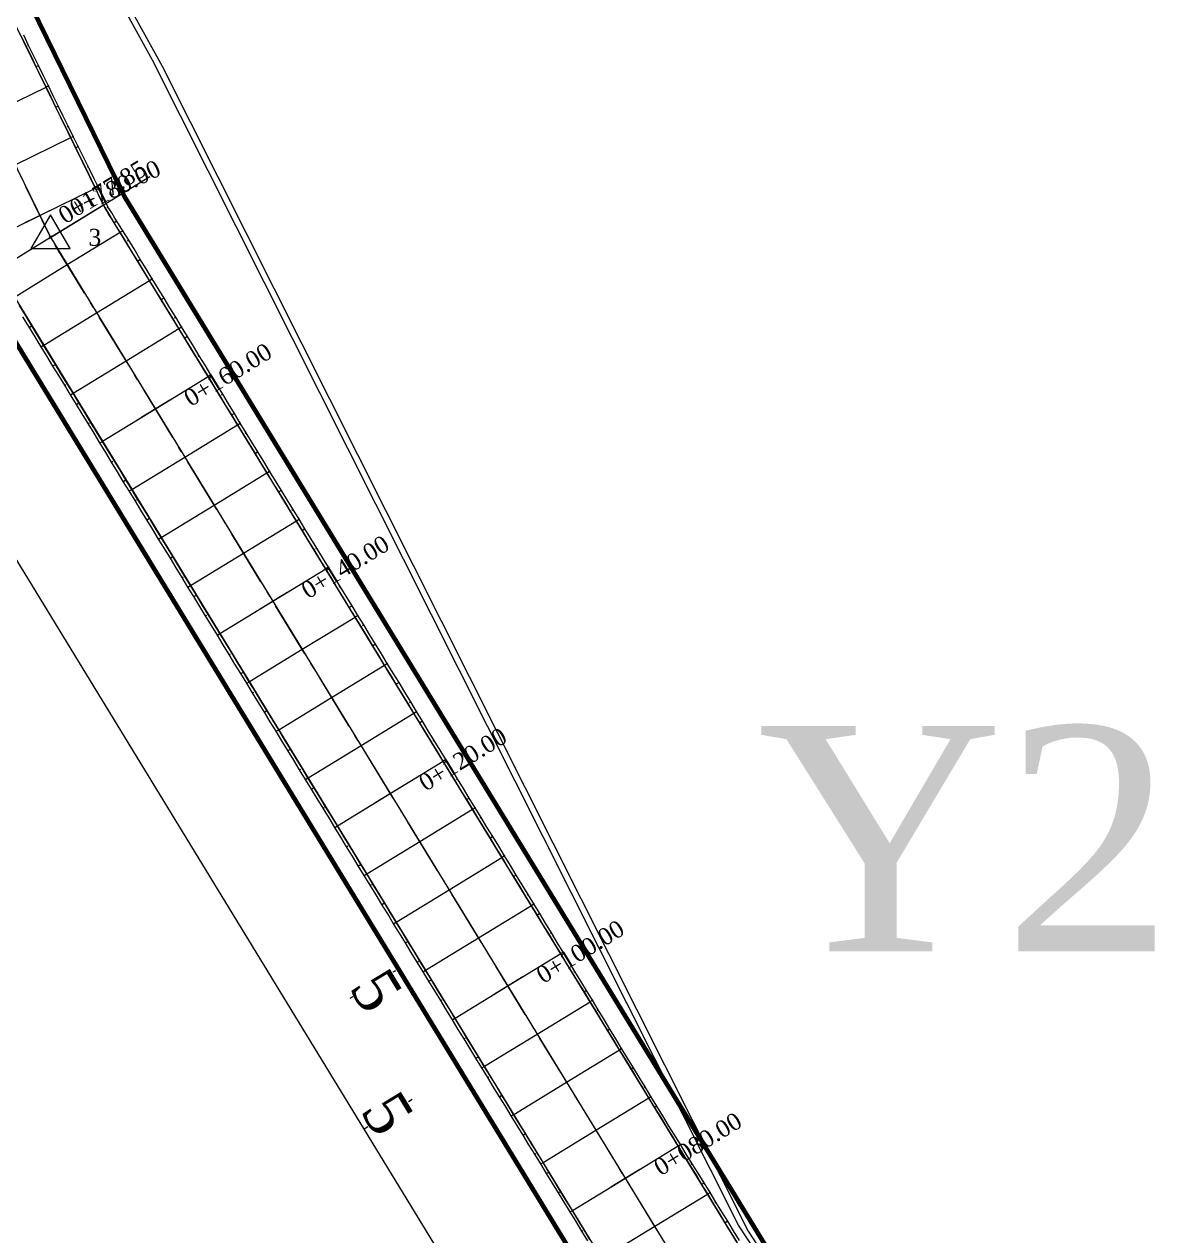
# Model space of a CAD drawing. Header units: metres. Extents: x 478603 to 489313, y 4282657 to 4289463.
# Drawn here: x 480711.8 to 480812.2, y 4286850.8 to 4286958.3 of the extents above; entities that cross this region are included whole.
import ezdxf

# ---------------------------------------------------------------- set-up
doc = ezdxf.new("R2010")
doc.units = ezdxf.units.M
doc.layers.get('0').update_dxf_attribs({"color": 5, "lineweight": 0})
for name, color, linetype, lineweight in [('ADAKENARI', 18, 'Continuous', 0), ('EKSENLER', 3, 'Continuous', 0), ('EYLUL_REV', 8, 'Continuous', 0), ('K_EKS', 5, 'Continuous', 0), ('K_HDA', 30, 'Continuous', 0), ('K_HDO', 30, 'Continuous', 0), ('K_KYA', 1, 'Continuous', 20), ('K_KYO', 1, 'Continuous', 20), ('K_YKA', 33, 'Continuous', 0), ('K_YKO', 33, 'Continuous', 0), ('KALDIRIM', 11, 'Continuous', 0), ('PL_ALİNMAN', 1, 'Continuous', 0), ('PL_ENKESIT', 1, 'Continuous', 0), ('PL_KM', 4, 'Continuous', 0), ('PL_KMYAZI', 30, 'Continuous', 0), ('PL_SEMBOL', 7, 'Continuous', 0), ('PL_SOME', 7, 'Continuous', 0), ('PL_TOTFKM', 7, 'Continuous', 0), ('ROL_CEPHE', 1, 'Continuous', 0), ('SEV_KYA_HDA', 3, 'Continuous', 0), ('SEV_KYO_HDO', 3, 'Continuous', 0), ('SNR_PLANONAMAA', 233, 'Continuous', 0), ('SNR_YAPIYAK', 18, 'Continuous', 0)]:
    doc.layers.add(name, color=color, linetype=linetype, lineweight=lineweight)
doc.styles.get("Standard").update_dxf_attribs({"font": 'times.ttf'})

# ---------------------------------------------------------------- blocks, each defined once
blk = doc.blocks.new('3')
at = {"layer": 'PL_SEMBOL'}
for p, q in [((0, 2), (-1.75, -1)), ((1.75, -1), (0, 2)), ((0.125, 0.125), (-0.125, -0.125)), ((-0.125, 0.125), (0.125, -0.125)), ((-1.75, -1), (1.75, -1))]:
    blk.add_line(p, q, dxfattribs=at)

msp = doc.modelspace()

# ---------------------------------------------------------------- linework, layer by layer
at = {"layer": 'ADAKENARI', "lineweight": 158}
for p, q in [((480720.75, 4286943.01), (480623.55, 4287141.76)), ((480805.61, 4286804.14), (480720.75, 4286943.01)), ((480707.59, 4286935.79), (480782.59, 4286813.04))]:
    msp.add_line(p, q, dxfattribs=at)
at = {"layer": 'EKSENLER'}
for p, q in [((480574.62, 4287224.74), (480714.17, 4286939.4)), ((480714.17, 4286939.4), (480799.32, 4286800.04))]:
    msp.add_line(p, q, dxfattribs=at)
at = {"layer": 'EYLUL_REV'}
msp.add_polyline3d([(480675.68, 4286760.44, 0), (480727.14, 4286775.83, 0), (480790.79, 4286794.61, 0), (480806.67, 4286804.04, 0), (480775.23, 4286851.73, 0), (480723.22, 4286955.11, 0), (480659.55, 4287070.53, 0)], dxfattribs=at)
at = {"layer": 'K_EKS'}
for p in [(480713.22, 4286941.33, 977.34), (480714.17, 4286939.4, 977.44), (480715.66, 4286936.97, 977.57), (480718.26, 4286932.7, 977.81), (480720.87, 4286928.43, 978.04), (480723.48, 4286924.17, 978.27), (480726.08, 4286919.9, 978.51), (480728.69, 4286915.63, 978.74), (480731.3, 4286911.37, 978.97), (480733.9, 4286907.1, 979.2), (480736.51, 4286902.84, 979.44), (480739.12, 4286898.57, 979.67), (480741.73, 4286894.3, 979.9), (480744.33, 4286890.04, 980.14), (480746.94, 4286885.77, 980.37), (480749.55, 4286881.5, 980.6), (480752.15, 4286877.24, 980.84), (480754.76, 4286872.97, 981.07), (480757.37, 4286868.7, 981.3), (480759.98, 4286864.44, 981.53), (480762.58, 4286860.17, 981.77), (480765.19, 4286855.9, 982), (480767.8, 4286851.64, 982.23)]:
    msp.add_point(p, dxfattribs=at)
at = {"layer": 'K_HDA'}
msp.add_polyline3d([(480775.11, 4286850.24, 982.31), (480774.58, 4286851.1, 982.26), (480774.06, 4286851.95, 982.21), (480773.54, 4286852.8, 982.17), (480773.02, 4286853.66, 982.12), (480772.5, 4286854.51, 982.07), (480771.98, 4286855.36, 982.03), (480771.46, 4286856.22, 981.98), (480770.93, 4286857.07, 981.93), (480770.41, 4286857.92, 981.89), (480769.89, 4286858.78, 981.84), (480769.37, 4286859.63, 981.79), (480768.85, 4286860.48, 981.75), (480768.33, 4286861.34, 981.7), (480767.81, 4286862.19, 981.65), (480767.28, 4286863.04, 981.61), (480766.76, 4286863.9, 981.56), (480766.24, 4286864.75, 981.51), (480765.72, 4286865.6, 981.47), (480765.2, 4286866.46, 981.42), (480764.68, 4286867.31, 981.37), (480764.16, 4286868.16, 981.33), (480763.63, 4286869.02, 981.28), (480763.11, 4286869.87, 981.23), (480762.59, 4286870.72, 981.19), (480762.07, 4286871.58, 981.14), (480761.55, 4286872.43, 981.1), (480761.03, 4286873.28, 981.05), (480760.51, 4286874.14, 981), (480759.98, 4286874.99, 980.96), (480759.46, 4286875.84, 980.91), (480758.94, 4286876.7, 980.86), (480758.42, 4286877.55, 980.82), (480757.9, 4286878.4, 980.77), (480757.38, 4286879.26, 980.72), (480756.86, 4286880.11, 980.68), (480756.33, 4286880.96, 980.63), (480755.81, 4286881.82, 980.58), (480755.29, 4286882.67, 980.54), (480754.77, 4286883.52, 980.49), (480754.25, 4286884.38, 980.44), (480753.73, 4286885.23, 980.4), (480753.21, 4286886.08, 980.35), (480752.68, 4286886.94, 980.3), (480752.16, 4286887.79, 980.26), (480751.64, 4286888.64, 980.21), (480751.12, 4286889.5, 980.16), (480750.6, 4286890.35, 980.12), (480750.08, 4286891.2, 980.07), (480749.56, 4286892.06, 980.02), (480749.03, 4286892.91, 979.98), (480748.51, 4286893.76, 979.93), (480747.99, 4286894.62, 979.88), (480747.47, 4286895.47, 979.84), (480746.95, 4286896.32, 979.79), (480746.43, 4286897.18, 979.74), (480745.91, 4286898.03, 979.7), (480745.38, 4286898.88, 979.65), (480744.86, 4286899.74, 979.6), (480744.34, 4286900.59, 979.56), (480743.82, 4286901.44, 979.51), (480743.3, 4286902.29, 979.46), (480742.78, 4286903.15, 979.42), (480742.26, 4286904, 979.37), (480741.73, 4286904.85, 979.32), (480741.21, 4286905.71, 979.28), (480740.69, 4286906.56, 979.23), (480740.17, 4286907.41, 979.18), (480739.65, 4286908.27, 979.14), (480739.13, 4286909.12, 979.09), (480738.61, 4286909.97, 979.04), (480738.08, 4286910.83, 979), (480737.56, 4286911.68, 978.95), (480737.04, 4286912.53, 978.91), (480736.52, 4286913.39, 978.86), (480736, 4286914.24, 978.81), (480735.48, 4286915.09, 978.77), (480734.96, 4286915.95, 978.72), (480734.43, 4286916.8, 978.67), (480733.91, 4286917.65, 978.63), (480733.39, 4286918.51, 978.58), (480732.87, 4286919.36, 978.53), (480732.35, 4286920.21, 978.49), (480731.83, 4286921.07, 978.44), (480731.31, 4286921.92, 978.39), (480730.79, 4286922.77, 978.35), (480730.26, 4286923.63, 978.3), (480729.74, 4286924.48, 978.25), (480729.22, 4286925.33, 978.21), (480728.7, 4286926.19, 978.16), (480728.18, 4286927.04, 978.11), (480727.66, 4286927.89, 978.07), (480727.13, 4286928.75, 978.02), (480726.61, 4286929.6, 977.97), (480726.09, 4286930.46, 977.93), (480725.57, 4286931.31, 977.88), (480725.05, 4286932.16, 977.83), (480724.53, 4286933.01, 977.79), (480724.01, 4286933.86, 977.74), (480723.49, 4286934.71, 977.69), (480722.96, 4286935.57, 977.65), (480722.43, 4286936.46, 977.6), (480721.88, 4286937.34, 977.55), (480721.34, 4286938.23, 977.5), (480720.83, 4286939.08, 977.46), (480720.36, 4286939.84, 977.41), (480719.98, 4286940.45, 977.38), (480719.67, 4286940.96, 977.35), (480719.37, 4286941.44, 977.33), (480719.1, 4286941.88, 977.3), (480718.87, 4286942.27, 977.28), (480718.72, 4286942.55, 977.26), (480718.61, 4286942.79, 977.25), (480718.51, 4286943.02, 977.23), (480718.38, 4286943.31, 977.21), (480718.17, 4286943.75, 977.18), (480717.82, 4286944.49, 977.14), (480717.38, 4286945.38, 977.1), (480716.92, 4286946.33, 977.05), (480716.44, 4286947.29, 977), (480715.98, 4286948.24, 976.95), (480715.53, 4286949.16, 976.9), (480715.09, 4286950.06, 976.85), (480714.65, 4286950.95, 976.81), (480714.22, 4286951.84, 976.76), (480713.78, 4286952.74, 976.71), (480713.34, 4286953.63, 976.67), (480712.9, 4286954.53, 976.62), (480712.47, 4286955.43, 976.58), (480712.03, 4286956.33, 976.53), (480711.59, 4286957.23, 976.48)], dxfattribs=at)
for p in [(480713.78, 4286952.74, 976.71), (480715.98, 4286948.24, 976.95), (480718.17, 4286943.75, 977.18), (480718.87, 4286942.27, 977.28), (480720.36, 4286939.84, 977.41), (480722.96, 4286935.57, 977.65), (480725.57, 4286931.31, 977.88), (480728.18, 4286927.04, 978.11), (480730.79, 4286922.77, 978.35), (480733.39, 4286918.51, 978.58), (480736, 4286914.24, 978.81), (480738.61, 4286909.97, 979.04), (480741.21, 4286905.71, 979.28), (480743.82, 4286901.44, 979.51), (480746.43, 4286897.18, 979.74), (480749.03, 4286892.91, 979.98), (480751.64, 4286888.64, 980.21), (480754.25, 4286884.38, 980.44), (480756.86, 4286880.11, 980.68), (480759.46, 4286875.84, 980.91), (480762.07, 4286871.58, 981.14), (480764.68, 4286867.31, 981.37), (480767.28, 4286863.04, 981.61), (480769.89, 4286858.78, 981.84), (480772.5, 4286854.51, 982.07)]:
    msp.add_point(p, dxfattribs=at)
at = {"layer": 'K_HDO'}
msp.add_polyline3d([(480762.05, 4286850.47, 981.98), (480761.53, 4286851.32, 981.93), (480761.01, 4286852.18, 981.89), (480760.49, 4286853.03, 981.84), (480759.97, 4286853.88, 981.79), (480759.44, 4286854.74, 981.75), (480758.92, 4286855.59, 981.7), (480758.4, 4286856.44, 981.65), (480757.88, 4286857.3, 981.61), (480757.36, 4286858.15, 981.56), (480756.84, 4286859, 981.51), (480756.32, 4286859.86, 981.47), (480755.8, 4286860.71, 981.42), (480755.27, 4286861.56, 981.37), (480754.75, 4286862.42, 981.33), (480754.23, 4286863.27, 981.28), (480753.71, 4286864.12, 981.23), (480753.19, 4286864.98, 981.19), (480752.67, 4286865.83, 981.14), (480752.15, 4286866.68, 981.1), (480751.62, 4286867.54, 981.05), (480751.1, 4286868.39, 981), (480750.58, 4286869.24, 980.96), (480750.06, 4286870.1, 980.91), (480749.54, 4286870.95, 980.86), (480749.02, 4286871.8, 980.82), (480748.5, 4286872.66, 980.77), (480747.97, 4286873.51, 980.72), (480747.45, 4286874.36, 980.68), (480746.93, 4286875.22, 980.63), (480746.41, 4286876.07, 980.58), (480745.89, 4286876.92, 980.54), (480745.37, 4286877.78, 980.49), (480744.85, 4286878.63, 980.44), (480744.32, 4286879.48, 980.4), (480743.8, 4286880.34, 980.35), (480743.28, 4286881.19, 980.3), (480742.76, 4286882.04, 980.26), (480742.24, 4286882.9, 980.21), (480741.72, 4286883.75, 980.16), (480741.2, 4286884.6, 980.12), (480740.67, 4286885.46, 980.07), (480740.15, 4286886.31, 980.02), (480739.63, 4286887.16, 979.98), (480739.11, 4286888.02, 979.93), (480738.59, 4286888.87, 979.88), (480738.07, 4286889.72, 979.84), (480737.55, 4286890.58, 979.79), (480737.02, 4286891.43, 979.74), (480736.5, 4286892.28, 979.7), (480735.98, 4286893.14, 979.65), (480735.46, 4286893.99, 979.6), (480734.94, 4286894.84, 979.56), (480734.42, 4286895.7, 979.51), (480733.9, 4286896.55, 979.46), (480733.37, 4286897.4, 979.42), (480732.85, 4286898.26, 979.37), (480732.33, 4286899.11, 979.32), (480731.81, 4286899.96, 979.28), (480731.29, 4286900.82, 979.23), (480730.77, 4286901.67, 979.18), (480730.25, 4286902.52, 979.14), (480729.72, 4286903.38, 979.09), (480729.2, 4286904.23, 979.04), (480728.68, 4286905.08, 979), (480728.16, 4286905.94, 978.95), (480727.64, 4286906.79, 978.91), (480727.12, 4286907.64, 978.86), (480726.6, 4286908.5, 978.81), (480726.07, 4286909.35, 978.77), (480725.55, 4286910.2, 978.72), (480725.03, 4286911.06, 978.67), (480724.51, 4286911.91, 978.63), (480723.99, 4286912.76, 978.58), (480723.47, 4286913.62, 978.53), (480722.95, 4286914.47, 978.49), (480722.42, 4286915.32, 978.44), (480721.9, 4286916.17, 978.39), (480721.38, 4286917.03, 978.35), (480720.86, 4286917.88, 978.3), (480720.34, 4286918.73, 978.25), (480719.82, 4286919.59, 978.21), (480719.3, 4286920.44, 978.16), (480718.77, 4286921.29, 978.11), (480718.25, 4286922.15, 978.07), (480717.73, 4286923, 978.02), (480717.21, 4286923.86, 977.97), (480716.69, 4286924.71, 977.93), (480716.17, 4286925.56, 977.88), (480715.65, 4286926.41, 977.83), (480715.13, 4286927.26, 977.79), (480714.61, 4286928.11, 977.74), (480714.09, 4286928.96, 977.69), (480713.56, 4286929.83, 977.65), (480713.02, 4286930.71, 977.6), (480712.48, 4286931.6, 977.55), (480711.94, 4286932.49, 977.5), (480711.42, 4286933.34, 977.46)], dxfattribs=at)
for p in [(480713.56, 4286929.83, 977.65), (480716.17, 4286925.56, 977.88), (480718.77, 4286921.29, 978.11), (480721.38, 4286917.03, 978.35), (480723.99, 4286912.76, 978.58), (480726.6, 4286908.5, 978.81), (480729.2, 4286904.23, 979.04), (480731.81, 4286899.96, 979.28), (480734.42, 4286895.7, 979.51), (480737.02, 4286891.43, 979.74), (480739.63, 4286887.16, 979.98), (480742.24, 4286882.9, 980.21), (480744.85, 4286878.63, 980.44), (480747.45, 4286874.36, 980.68), (480750.06, 4286870.1, 980.91), (480752.67, 4286865.83, 981.14), (480755.27, 4286861.56, 981.37), (480757.88, 4286857.3, 981.61), (480760.49, 4286853.03, 981.84)]:
    msp.add_point(p, dxfattribs=at)
at = {"layer": 'K_KYA'}
msp.add_polyline3d([(480775.33, 4286850.38, 984.89), (480774.8, 4286851.23, 984.82), (480774.28, 4286852.08, 984.74), (480773.76, 4286852.93, 984.67), (480773.23, 4286853.79, 984.59), (480772.71, 4286854.64, 984.52), (480772.18, 4286855.49, 984.42), (480771.65, 4286856.34, 984.31), (480771.13, 4286857.19, 984.21), (480770.6, 4286858.04, 984.11), (480770.08, 4286858.89, 984.01), (480769.55, 4286859.74, 983.94), (480769.03, 4286860.59, 983.88), (480768.51, 4286861.45, 983.81), (480767.98, 4286862.3, 983.75), (480767.46, 4286863.15, 983.68), (480766.94, 4286864.01, 983.66), (480766.42, 4286864.86, 983.63), (480765.9, 4286865.71, 983.61), (480765.38, 4286866.57, 983.59), (480764.86, 4286867.42, 983.56), (480764.34, 4286868.28, 983.54), (480763.82, 4286869.13, 983.51), (480763.31, 4286869.99, 983.49), (480762.79, 4286870.84, 983.47), (480762.27, 4286871.7, 983.44), (480761.75, 4286872.55, 983.42), (480761.23, 4286873.4, 983.39), (480760.71, 4286874.26, 983.36), (480760.19, 4286875.11, 983.33), (480759.67, 4286875.97, 983.31), (480759.15, 4286876.82, 983.28), (480758.63, 4286877.68, 983.24), (480758.11, 4286878.53, 983.21), (480757.59, 4286879.38, 983.18), (480757.07, 4286880.24, 983.15), (480756.55, 4286881.09, 983.11), (480756.03, 4286881.95, 983.08), (480755.51, 4286882.8, 983.05), (480754.99, 4286883.65, 983.02), (480754.47, 4286884.51, 982.98), (480753.95, 4286885.36, 982.95), (480753.42, 4286886.22, 982.91), (480752.9, 4286887.07, 982.88), (480752.38, 4286887.92, 982.84), (480751.86, 4286888.78, 982.81), (480751.34, 4286889.63, 982.77), (480750.82, 4286890.49, 982.74), (480750.3, 4286891.34, 982.71), (480749.78, 4286892.19, 982.68), (480749.26, 4286893.05, 982.64), (480748.74, 4286893.9, 982.62), (480748.22, 4286894.76, 982.59), (480747.7, 4286895.61, 982.57), (480747.18, 4286896.47, 982.54), (480746.66, 4286897.32, 982.52), (480746.14, 4286898.17, 982.48), (480745.62, 4286899.03, 982.43), (480745.1, 4286899.88, 982.39), (480744.58, 4286900.73, 982.35), (480744.06, 4286901.59, 982.3), (480743.54, 4286902.44, 982.25), (480743.02, 4286903.29, 982.2), (480742.49, 4286904.15, 982.15), (480741.97, 4286905, 982.1), (480741.45, 4286905.85, 982.05), (480740.93, 4286906.71, 981.99), (480740.41, 4286907.56, 981.94), (480739.88, 4286908.41, 981.89), (480739.36, 4286909.26, 981.83), (480738.84, 4286910.12, 981.78), (480738.32, 4286910.97, 981.73), (480737.8, 4286911.82, 981.67), (480737.27, 4286912.68, 981.61), (480736.75, 4286913.53, 981.56), (480736.23, 4286914.38, 981.5), (480735.71, 4286915.23, 981.44), (480735.18, 4286916.09, 981.39), (480734.66, 4286916.94, 981.33), (480734.14, 4286917.79, 981.27), (480733.62, 4286918.65, 981.22), (480733.1, 4286919.5, 981.17), (480732.57, 4286920.35, 981.13), (480732.05, 4286921.21, 981.08), (480731.53, 4286922.06, 981.04), (480731.01, 4286922.91, 980.99), (480730.49, 4286923.77, 980.96), (480729.97, 4286924.62, 980.92), (480729.45, 4286925.47, 980.89), (480728.93, 4286926.33, 980.85), (480728.41, 4286927.18, 980.81), (480727.89, 4286928.04, 980.77), (480727.37, 4286928.89, 980.73), (480726.85, 4286929.74, 980.7), (480726.32, 4286930.6, 980.66), (480725.8, 4286931.45, 980.62), (480725.29, 4286932.3, 980.57), (480724.77, 4286933.15, 980.52), (480724.25, 4286934, 980.47), (480723.72, 4286934.85, 980.42), (480723.2, 4286935.72, 980.37), (480722.66, 4286936.6, 980.32), (480722.11, 4286937.49, 980.26), (480721.58, 4286938.37, 980.21), (480721.06, 4286939.22, 980.16), (480720.59, 4286939.98, 980.11), (480720.21, 4286940.59, 980.07), (480719.89, 4286941.1, 980.03), (480719.6, 4286941.58, 980), (480719.33, 4286942.02, 979.96), (480719.1, 4286942.41, 979.94), (480718.95, 4286942.69, 979.91), (480718.84, 4286942.92, 979.89), (480718.74, 4286943.15, 979.86), (480718.62, 4286943.43, 979.83), (480718.41, 4286943.87, 979.79), (480718.05, 4286944.6, 979.72), (480717.61, 4286945.49, 979.63), (480717.14, 4286946.44, 979.54), (480716.66, 4286947.4, 979.45), (480716.19, 4286948.35, 979.36), (480715.74, 4286949.27, 979.27), (480715.3, 4286950.16, 979.18), (480714.86, 4286951.05, 979.09), (480714.42, 4286951.94, 979.01), (480713.98, 4286952.83, 978.92), (480713.54, 4286953.73, 978.9), (480713.11, 4286954.63, 978.88), (480712.67, 4286955.53, 978.86), (480712.23, 4286956.43, 978.85), (480711.8, 4286957.33, 978.83)], dxfattribs=at)
for p in [(480713.98, 4286952.83, 978.92), (480716.19, 4286948.35, 979.36), (480718.41, 4286943.87, 979.79), (480719.1, 4286942.41, 979.94), (480720.59, 4286939.98, 980.11), (480723.2, 4286935.72, 980.37), (480725.8, 4286931.45, 980.62), (480728.41, 4286927.18, 980.81), (480731.01, 4286922.91, 980.99), (480733.62, 4286918.65, 981.22), (480736.23, 4286914.38, 981.5), (480738.84, 4286910.12, 981.78), (480741.45, 4286905.85, 982.05), (480744.06, 4286901.59, 982.3), (480746.66, 4286897.32, 982.52), (480749.26, 4286893.05, 982.64), (480751.86, 4286888.78, 982.81), (480754.47, 4286884.51, 982.98), (480757.07, 4286880.24, 983.15), (480759.67, 4286875.97, 983.31), (480762.27, 4286871.7, 983.44), (480764.86, 4286867.42, 983.56), (480767.46, 4286863.15, 983.68), (480770.08, 4286858.89, 984.01), (480772.71, 4286854.64, 984.52)]:
    msp.add_point(p, dxfattribs=at)
at = {"layer": 'K_KYO'}
msp.add_polyline3d([(480761.87, 4286850.36, 984.16), (480761.34, 4286851.21, 984.14), (480760.82, 4286852.06, 984.11), (480760.3, 4286852.91, 984.09), (480759.77, 4286853.77, 984.06), (480759.25, 4286854.62, 984.04), (480758.73, 4286855.47, 984.02), (480758.2, 4286856.32, 983.99), (480757.68, 4286857.17, 983.97), (480757.16, 4286858.03, 983.94), (480756.63, 4286858.88, 983.91), (480756.11, 4286859.73, 983.89), (480755.59, 4286860.58, 983.86), (480755.06, 4286861.44, 983.83), (480754.54, 4286862.29, 983.8), (480754.02, 4286863.14, 983.77), (480753.5, 4286863.99, 983.74), (480752.97, 4286864.85, 983.7), (480752.45, 4286865.7, 983.67), (480751.93, 4286866.55, 983.64), (480751.41, 4286867.4, 983.6), (480750.88, 4286868.26, 983.56), (480750.36, 4286869.11, 983.52), (480749.84, 4286869.96, 983.48), (480749.32, 4286870.82, 983.44), (480748.8, 4286871.67, 983.39), (480748.28, 4286872.52, 983.35), (480747.75, 4286873.38, 983.3), (480747.23, 4286874.23, 983.26), (480746.71, 4286875.08, 983.21), (480746.19, 4286875.94, 983.16), (480745.67, 4286876.79, 983.12), (480745.15, 4286877.64, 983.07), (480744.62, 4286878.49, 983.03), (480744.1, 4286879.35, 982.98), (480743.58, 4286880.2, 982.94), (480743.06, 4286881.05, 982.9), (480742.54, 4286881.91, 982.86), (480742.02, 4286882.76, 982.81), (480741.49, 4286883.61, 982.77), (480740.97, 4286884.47, 982.73), (480740.45, 4286885.32, 982.69), (480739.93, 4286886.17, 982.64), (480739.41, 4286887.03, 982.6), (480738.89, 4286887.88, 982.55), (480738.36, 4286888.73, 982.51), (480737.84, 4286889.59, 982.46), (480737.32, 4286890.44, 982.41), (480736.8, 4286891.29, 982.36), (480736.28, 4286892.15, 982.32), (480735.76, 4286893, 982.27), (480735.24, 4286893.85, 982.23), (480734.71, 4286894.71, 982.18), (480734.19, 4286895.56, 982.13), (480733.67, 4286896.41, 982.09), (480733.15, 4286897.27, 982.04), (480732.63, 4286898.12, 981.99), (480732.11, 4286898.97, 981.95), (480731.59, 4286899.83, 981.9), (480731.06, 4286900.68, 981.85), (480730.54, 4286901.53, 981.81), (480730.02, 4286902.39, 981.76), (480729.5, 4286903.24, 981.72), (480728.98, 4286904.09, 981.67), (480728.46, 4286904.95, 981.62), (480727.94, 4286905.8, 981.57), (480727.42, 4286906.65, 981.53), (480726.89, 4286907.51, 981.48), (480726.37, 4286908.36, 981.43), (480725.85, 4286909.21, 981.39), (480725.33, 4286910.07, 981.34), (480724.81, 4286910.92, 981.3), (480724.29, 4286911.77, 981.26), (480723.76, 4286912.62, 981.21), (480723.24, 4286913.48, 981.17), (480722.72, 4286914.33, 981.12), (480722.2, 4286915.18, 981.08), (480721.68, 4286916.04, 981.04), (480721.16, 4286916.89, 980.99), (480720.63, 4286917.74, 980.94), (480720.11, 4286918.6, 980.88), (480719.59, 4286919.45, 980.83), (480719.07, 4286920.31, 980.77), (480718.55, 4286921.16, 980.72), (480718.03, 4286922.01, 980.67), (480717.51, 4286922.87, 980.62), (480716.99, 4286923.72, 980.58), (480716.47, 4286924.57, 980.53), (480715.95, 4286925.43, 980.48), (480715.43, 4286926.28, 980.44), (480714.91, 4286927.12, 980.4), (480714.39, 4286927.97, 980.35), (480713.87, 4286928.83, 980.31), (480713.34, 4286929.69, 980.26), (480712.8, 4286930.57, 980.23), (480712.25, 4286931.47, 980.19), (480711.71, 4286932.35, 980.15)], dxfattribs=at)
for p in [(480713.34, 4286929.69, 980.26), (480715.95, 4286925.43, 980.48), (480718.55, 4286921.16, 980.72), (480721.16, 4286916.89, 980.99), (480723.76, 4286912.62, 981.21), (480726.37, 4286908.36, 981.43), (480728.98, 4286904.09, 981.67), (480731.59, 4286899.83, 981.9), (480734.19, 4286895.56, 982.13), (480736.8, 4286891.29, 982.36), (480739.41, 4286887.03, 982.6), (480742.02, 4286882.76, 982.81), (480744.62, 4286878.49, 983.03), (480747.23, 4286874.23, 983.26), (480749.84, 4286869.96, 983.48), (480752.45, 4286865.7, 983.67), (480755.06, 4286861.44, 983.83), (480757.68, 4286857.17, 983.97), (480760.3, 4286852.91, 984.09)]:
    msp.add_point(p, dxfattribs=at)
at = {"layer": 'K_YKA'}
msp.add_polyline3d([(480775.1, 4286850.24, 982.36), (480774.58, 4286851.09, 982.31), (480774.05, 4286851.94, 982.26), (480773.53, 4286852.8, 982.22), (480773.01, 4286853.65, 982.17), (480772.49, 4286854.5, 982.12), (480771.97, 4286855.36, 982.08), (480771.45, 4286856.21, 982.03), (480770.93, 4286857.06, 981.98), (480770.4, 4286857.92, 981.94), (480769.88, 4286858.77, 981.89), (480769.36, 4286859.62, 981.84), (480768.84, 4286860.48, 981.8), (480768.32, 4286861.33, 981.75), (480767.8, 4286862.18, 981.7), (480767.28, 4286863.04, 981.66), (480766.75, 4286863.89, 981.61), (480766.23, 4286864.74, 981.56), (480765.71, 4286865.6, 981.52), (480765.19, 4286866.45, 981.47), (480764.67, 4286867.3, 981.42), (480764.15, 4286868.16, 981.38), (480763.63, 4286869.01, 981.33), (480763.1, 4286869.86, 981.28), (480762.58, 4286870.72, 981.24), (480762.06, 4286871.57, 981.19), (480761.54, 4286872.42, 981.15), (480761.02, 4286873.28, 981.1), (480760.5, 4286874.13, 981.05), (480759.98, 4286874.98, 981.01), (480759.45, 4286875.84, 980.96), (480758.93, 4286876.69, 980.91), (480758.41, 4286877.54, 980.87), (480757.89, 4286878.4, 980.82), (480757.37, 4286879.25, 980.77), (480756.85, 4286880.1, 980.73), (480756.33, 4286880.96, 980.68), (480755.8, 4286881.81, 980.63), (480755.28, 4286882.66, 980.59), (480754.76, 4286883.52, 980.54), (480754.24, 4286884.37, 980.49), (480753.72, 4286885.22, 980.45), (480753.2, 4286886.08, 980.4), (480752.68, 4286886.93, 980.35), (480752.15, 4286887.78, 980.31), (480751.63, 4286888.64, 980.26), (480751.11, 4286889.49, 980.21), (480750.59, 4286890.34, 980.17), (480750.07, 4286891.2, 980.12), (480749.55, 4286892.05, 980.07), (480749.03, 4286892.9, 980.03), (480748.5, 4286893.76, 979.98), (480747.98, 4286894.61, 979.93), (480747.46, 4286895.46, 979.89), (480746.94, 4286896.32, 979.84), (480746.42, 4286897.17, 979.79), (480745.9, 4286898.02, 979.75), (480745.38, 4286898.88, 979.7), (480744.85, 4286899.73, 979.65), (480744.33, 4286900.58, 979.61), (480743.81, 4286901.44, 979.56), (480743.29, 4286902.29, 979.51), (480742.77, 4286903.14, 979.47), (480742.25, 4286904, 979.42), (480741.73, 4286904.85, 979.37), (480741.2, 4286905.7, 979.33), (480740.68, 4286906.56, 979.28), (480740.16, 4286907.41, 979.23), (480739.64, 4286908.26, 979.19), (480739.12, 4286909.12, 979.14), (480738.6, 4286909.97, 979.09), (480738.08, 4286910.82, 979.05), (480737.55, 4286911.68, 979), (480737.03, 4286912.53, 978.96), (480736.51, 4286913.38, 978.91), (480735.99, 4286914.24, 978.86), (480735.47, 4286915.09, 978.82), (480734.95, 4286915.94, 978.77), (480734.43, 4286916.8, 978.72), (480733.91, 4286917.65, 978.68), (480733.38, 4286918.5, 978.63), (480732.86, 4286919.36, 978.58), (480732.34, 4286920.21, 978.54), (480731.82, 4286921.06, 978.49), (480731.3, 4286921.92, 978.44), (480730.78, 4286922.77, 978.4), (480730.26, 4286923.62, 978.35), (480729.73, 4286924.48, 978.3), (480729.21, 4286925.33, 978.26), (480728.69, 4286926.18, 978.21), (480728.17, 4286927.04, 978.16), (480727.65, 4286927.89, 978.12), (480727.13, 4286928.74, 978.07), (480726.6, 4286929.6, 978.02), (480726.08, 4286930.45, 977.98), (480725.56, 4286931.3, 977.93), (480725.04, 4286932.15, 977.88), (480724.52, 4286933, 977.84), (480724, 4286933.85, 977.79), (480723.48, 4286934.7, 977.74), (480722.96, 4286935.57, 977.7), (480722.42, 4286936.45, 977.65), (480721.87, 4286937.34, 977.6), (480721.34, 4286938.22, 977.55), (480720.82, 4286939.07, 977.51), (480720.35, 4286939.84, 977.46), (480719.98, 4286940.44, 977.43), (480719.66, 4286940.96, 977.4), (480719.36, 4286941.43, 977.38), (480719.09, 4286941.88, 977.35), (480718.86, 4286942.27, 977.33), (480718.71, 4286942.55, 977.31), (480718.61, 4286942.78, 977.3), (480718.5, 4286943.02, 977.28), (480718.37, 4286943.3, 977.26), (480718.17, 4286943.75, 977.23), (480717.81, 4286944.48, 977.19), (480717.37, 4286945.38, 977.15), (480716.91, 4286946.33, 977.1), (480716.43, 4286947.29, 977.05), (480715.97, 4286948.24, 977), (480715.52, 4286949.16, 976.95), (480715.08, 4286950.06, 976.9), (480714.64, 4286950.95, 976.86), (480714.21, 4286951.84, 976.81), (480713.77, 4286952.73, 976.76), (480713.34, 4286953.63, 976.72), (480712.9, 4286954.52, 976.67), (480712.46, 4286955.42, 976.63), (480712.02, 4286956.32, 976.58), (480711.58, 4286957.22, 976.53)], dxfattribs=at)
for p in [(480713.77, 4286952.73, 976.76), (480715.97, 4286948.24, 977), (480718.17, 4286943.75, 977.23), (480718.86, 4286942.27, 977.33), (480720.35, 4286939.84, 977.46), (480722.96, 4286935.57, 977.7), (480725.56, 4286931.3, 977.93), (480728.17, 4286927.04, 978.16), (480730.78, 4286922.77, 978.4), (480733.38, 4286918.5, 978.63), (480735.99, 4286914.24, 978.86), (480738.6, 4286909.97, 979.09), (480741.2, 4286905.7, 979.33), (480743.81, 4286901.44, 979.56), (480746.42, 4286897.17, 979.79), (480749.03, 4286892.9, 980.03), (480751.63, 4286888.64, 980.26), (480754.24, 4286884.37, 980.49), (480756.85, 4286880.1, 980.73), (480759.45, 4286875.84, 980.96), (480762.06, 4286871.57, 981.19), (480764.67, 4286867.3, 981.42), (480767.28, 4286863.04, 981.66), (480769.88, 4286858.77, 981.89), (480772.49, 4286854.5, 982.12)]:
    msp.add_point(p, dxfattribs=at)
at = {"layer": 'K_YKO'}
msp.add_polyline3d([(480762.06, 4286850.48, 982.03), (480761.54, 4286851.33, 981.98), (480761.02, 4286852.18, 981.94), (480760.5, 4286853.04, 981.89), (480759.97, 4286853.89, 981.84), (480759.45, 4286854.74, 981.8), (480758.93, 4286855.6, 981.75), (480758.41, 4286856.45, 981.7), (480757.89, 4286857.3, 981.66), (480757.37, 4286858.16, 981.61), (480756.85, 4286859.01, 981.56), (480756.32, 4286859.86, 981.52), (480755.8, 4286860.72, 981.47), (480755.28, 4286861.57, 981.42), (480754.76, 4286862.42, 981.38), (480754.24, 4286863.28, 981.33), (480753.72, 4286864.13, 981.28), (480753.2, 4286864.98, 981.24), (480752.68, 4286865.84, 981.19), (480752.15, 4286866.69, 981.15), (480751.63, 4286867.54, 981.1), (480751.11, 4286868.4, 981.05), (480750.59, 4286869.25, 981.01), (480750.07, 4286870.1, 980.96), (480749.55, 4286870.96, 980.91), (480749.03, 4286871.81, 980.87), (480748.5, 4286872.66, 980.82), (480747.98, 4286873.51, 980.77), (480747.46, 4286874.37, 980.73), (480746.94, 4286875.22, 980.68), (480746.42, 4286876.07, 980.63), (480745.9, 4286876.93, 980.59), (480745.38, 4286877.78, 980.54), (480744.85, 4286878.63, 980.49), (480744.33, 4286879.49, 980.45), (480743.81, 4286880.34, 980.4), (480743.29, 4286881.19, 980.35), (480742.77, 4286882.05, 980.31), (480742.25, 4286882.9, 980.26), (480741.73, 4286883.75, 980.21), (480741.2, 4286884.61, 980.17), (480740.68, 4286885.46, 980.12), (480740.16, 4286886.31, 980.07), (480739.64, 4286887.17, 980.03), (480739.12, 4286888.02, 979.98), (480738.6, 4286888.87, 979.93), (480738.08, 4286889.73, 979.89), (480737.55, 4286890.58, 979.84), (480737.03, 4286891.43, 979.79), (480736.51, 4286892.29, 979.75), (480735.99, 4286893.14, 979.7), (480735.47, 4286893.99, 979.65), (480734.95, 4286894.85, 979.61), (480734.43, 4286895.7, 979.56), (480733.9, 4286896.55, 979.51), (480733.38, 4286897.41, 979.47), (480732.86, 4286898.26, 979.42), (480732.34, 4286899.11, 979.37), (480731.82, 4286899.97, 979.33), (480731.3, 4286900.82, 979.28), (480730.78, 4286901.67, 979.23), (480730.25, 4286902.53, 979.19), (480729.73, 4286903.38, 979.14), (480729.21, 4286904.23, 979.09), (480728.69, 4286905.09, 979.05), (480728.17, 4286905.94, 979), (480727.65, 4286906.79, 978.96), (480727.13, 4286907.65, 978.91), (480726.6, 4286908.5, 978.86), (480726.08, 4286909.35, 978.82), (480725.56, 4286910.21, 978.77), (480725.04, 4286911.06, 978.72), (480724.52, 4286911.91, 978.68), (480724, 4286912.77, 978.63), (480723.48, 4286913.62, 978.58), (480722.95, 4286914.47, 978.54), (480722.43, 4286915.33, 978.49), (480721.91, 4286916.18, 978.44), (480721.39, 4286917.03, 978.4), (480720.87, 4286917.89, 978.35), (480720.35, 4286918.74, 978.3), (480719.83, 4286919.59, 978.26), (480719.3, 4286920.45, 978.21), (480718.78, 4286921.3, 978.16), (480718.26, 4286922.15, 978.12), (480717.74, 4286923.01, 978.07), (480717.22, 4286923.86, 978.02), (480716.7, 4286924.71, 977.98), (480716.18, 4286925.57, 977.93), (480715.66, 4286926.42, 977.88), (480715.14, 4286927.26, 977.84), (480714.62, 4286928.11, 977.79), (480714.1, 4286928.97, 977.74), (480713.57, 4286929.83, 977.7), (480713.03, 4286930.72, 977.65), (480712.49, 4286931.61, 977.6), (480711.95, 4286932.49, 977.55), (480711.43, 4286933.34, 977.51)], dxfattribs=at)
for p in [(480713.57, 4286929.83, 977.7), (480716.18, 4286925.57, 977.93), (480718.78, 4286921.3, 978.16), (480721.39, 4286917.03, 978.4), (480724, 4286912.77, 978.63), (480726.6, 4286908.5, 978.86), (480729.21, 4286904.23, 979.09), (480731.82, 4286899.97, 979.33), (480734.43, 4286895.7, 979.56), (480737.03, 4286891.43, 979.79), (480739.64, 4286887.17, 980.03), (480742.25, 4286882.9, 980.26), (480744.85, 4286878.63, 980.49), (480747.46, 4286874.37, 980.73), (480750.07, 4286870.1, 980.96), (480752.68, 4286865.84, 981.19), (480755.28, 4286861.57, 981.42), (480757.89, 4286857.3, 981.66), (480760.5, 4286853.04, 981.89)]:
    msp.add_point(p, dxfattribs=at)
at = {"layer": 'KALDIRIM'}
for p, q in [((480719, 4286942.05), (480601.19, 4287182.99)), ((480803.93, 4286803.05), (480719, 4286942.05)), ((480709.34, 4286936.75), (480794.71, 4286797.04))]:
    msp.add_line(p, q, dxfattribs=at)
at = {"layer": 'PL_ALİNMAN'}
for p, q in [((480714.17, 4286939.4), (480711.97, 4286943.89)), ((480717.2, 4286934.44), (480714.59, 4286938.7)), ((480717.98, 4286933.16), (480717.72, 4286933.58)), ((480721.11, 4286928.04), (480718.5, 4286932.3)), ((480721.89, 4286926.76), (480721.63, 4286927.19)), ((480725.02, 4286921.64), (480722.41, 4286925.91)), ((480725.8, 4286920.36), (480725.54, 4286920.79)), ((480728.93, 4286915.24), (480726.33, 4286919.51)), ((480729.71, 4286913.96), (480729.45, 4286914.39)), ((480732.84, 4286908.84), (480730.24, 4286913.11)), ((480733.63, 4286907.56), (480733.36, 4286907.99)), ((480736.75, 4286902.44), (480734.15, 4286906.71)), ((480737.54, 4286901.16), (480737.27, 4286901.59)), ((480740.66, 4286896.04), (480738.06, 4286900.31)), ((480741.45, 4286894.76), (480741.19, 4286895.19)), ((480744.57, 4286889.64), (480741.97, 4286893.91)), ((480745.36, 4286888.36), (480745.1, 4286888.79)), ((480748.49, 4286883.24), (480745.88, 4286887.51)), ((480749.27, 4286881.96), (480749.01, 4286882.39)), ((480752.4, 4286876.84), (480749.79, 4286881.11)), ((480753.18, 4286875.56), (480752.92, 4286875.99)), ((480756.31, 4286870.44), (480753.7, 4286874.71)), ((480757.09, 4286869.16), (480756.83, 4286869.59)), ((480760.22, 4286864.04), (480757.61, 4286868.31)), ((480761, 4286862.76), (480760.74, 4286863.19)), ((480764.13, 4286857.64), (480761.52, 4286861.91)), ((480764.91, 4286856.36), (480764.65, 4286856.79)), ((480768.04, 4286851.24), (480765.43, 4286855.51))]:
    msp.add_line(p, q, dxfattribs=at)
at = {"layer": 'PL_ENKESIT'}
for points in [[(480703.66, 4286947.78, 979.18), (480703.88, 4286947.89, 976.71), (480703.89, 4286947.9, 976.76), (480708.83, 4286950.31, 976.88), (480713.77, 4286952.73, 976.76), (480713.78, 4286952.74, 976.71), (480713.98, 4286952.83, 978.92)], [(480705.85, 4286943.29, 979.51), (480706.08, 4286943.4, 976.95), (480706.09, 4286943.41, 977), (480711.03, 4286945.82, 977.11), (480715.97, 4286948.24, 977), (480715.98, 4286948.24, 976.95), (480716.19, 4286948.35, 979.36)], [(480708.04, 4286938.8, 979.77), (480708.27, 4286938.91, 977.18), (480708.28, 4286938.91, 977.23), (480713.22, 4286941.33, 977.34), (480718.17, 4286943.75, 977.23), (480718.17, 4286943.75, 977.18), (480718.41, 4286943.87, 979.79)], [(480709.24, 4286936.39, 979.91), (480709.47, 4286936.53, 977.28), (480709.48, 4286936.53, 977.33), (480714.17, 4286939.4, 977.44), (480718.86, 4286942.27, 977.33), (480718.87, 4286942.27, 977.28), (480719.1, 4286942.41, 979.94)], [(480710.73, 4286933.95, 980.09), (480710.95, 4286934.09, 977.41), (480710.96, 4286934.1, 977.46), (480715.66, 4286936.97, 977.57), (480720.35, 4286939.84, 977.46), (480720.36, 4286939.84, 977.41), (480720.59, 4286939.98, 980.11)], [(480713.34, 4286929.69, 980.26), (480713.56, 4286929.83, 977.65), (480713.57, 4286929.83, 977.7), (480718.26, 4286932.7, 977.81), (480722.96, 4286935.57, 977.7), (480722.96, 4286935.57, 977.65), (480723.2, 4286935.72, 980.37)], [(480715.95, 4286925.43, 980.48), (480716.17, 4286925.56, 977.88), (480716.18, 4286925.57, 977.93), (480720.87, 4286928.43, 978.04), (480725.56, 4286931.3, 977.93), (480725.57, 4286931.31, 977.88), (480725.8, 4286931.45, 980.62)], [(480718.55, 4286921.16, 980.72), (480718.77, 4286921.29, 978.11), (480718.78, 4286921.3, 978.16), (480723.48, 4286924.17, 978.27), (480728.17, 4286927.04, 978.16), (480728.18, 4286927.04, 978.11), (480728.41, 4286927.18, 980.81)], [(480721.16, 4286916.89, 980.99), (480721.38, 4286917.03, 978.35), (480721.39, 4286917.03, 978.4), (480726.08, 4286919.9, 978.51), (480730.78, 4286922.77, 978.4), (480730.79, 4286922.77, 978.35), (480731.01, 4286922.91, 980.99)], [(480723.76, 4286912.62, 981.21), (480723.99, 4286912.76, 978.58), (480724, 4286912.77, 978.63), (480728.69, 4286915.63, 978.74), (480733.38, 4286918.5, 978.63), (480733.39, 4286918.51, 978.58), (480733.62, 4286918.65, 981.22)], [(480726.37, 4286908.36, 981.43), (480726.6, 4286908.5, 978.81), (480726.6, 4286908.5, 978.86), (480731.3, 4286911.37, 978.97), (480735.99, 4286914.24, 978.86), (480736, 4286914.24, 978.81), (480736.23, 4286914.38, 981.5)], [(480728.98, 4286904.09, 981.67), (480729.2, 4286904.23, 979.04), (480729.21, 4286904.23, 979.09), (480733.9, 4286907.1, 979.2), (480738.6, 4286909.97, 979.09), (480738.61, 4286909.97, 979.04), (480738.84, 4286910.12, 981.78)], [(480731.59, 4286899.83, 981.9), (480731.81, 4286899.96, 979.28), (480731.82, 4286899.97, 979.33), (480736.51, 4286902.84, 979.44), (480741.2, 4286905.7, 979.33), (480741.21, 4286905.71, 979.28), (480741.45, 4286905.85, 982.05)], [(480734.19, 4286895.56, 982.13), (480734.42, 4286895.7, 979.51), (480734.43, 4286895.7, 979.56), (480739.12, 4286898.57, 979.67), (480743.81, 4286901.44, 979.56), (480743.82, 4286901.44, 979.51), (480744.06, 4286901.59, 982.3)], [(480736.8, 4286891.29, 982.36), (480737.02, 4286891.43, 979.74), (480737.03, 4286891.43, 979.79), (480741.73, 4286894.3, 979.9), (480746.42, 4286897.17, 979.79), (480746.43, 4286897.18, 979.74), (480746.66, 4286897.32, 982.52)], [(480739.41, 4286887.03, 982.6), (480739.63, 4286887.16, 979.98), (480739.64, 4286887.17, 980.03), (480744.33, 4286890.04, 980.14), (480749.03, 4286892.9, 980.03), (480749.03, 4286892.91, 979.98), (480749.26, 4286893.05, 982.64)], [(480742.02, 4286882.76, 982.81), (480742.24, 4286882.9, 980.21), (480742.25, 4286882.9, 980.26), (480746.94, 4286885.77, 980.37), (480751.63, 4286888.64, 980.26), (480751.64, 4286888.64, 980.21), (480751.86, 4286888.78, 982.81)], [(480744.62, 4286878.49, 983.03), (480744.85, 4286878.63, 980.44), (480744.85, 4286878.63, 980.49), (480749.55, 4286881.5, 980.6), (480754.24, 4286884.37, 980.49), (480754.25, 4286884.38, 980.44), (480754.47, 4286884.51, 982.98)], [(480747.23, 4286874.23, 983.26), (480747.45, 4286874.36, 980.68), (480747.46, 4286874.37, 980.73), (480752.15, 4286877.24, 980.84), (480756.85, 4286880.1, 980.73), (480756.86, 4286880.11, 980.68), (480757.07, 4286880.24, 983.15)], [(480749.84, 4286869.96, 983.48), (480750.06, 4286870.1, 980.91), (480750.07, 4286870.1, 980.96), (480754.76, 4286872.97, 981.07), (480759.45, 4286875.84, 980.96), (480759.46, 4286875.84, 980.91), (480759.67, 4286875.97, 983.31)], [(480752.45, 4286865.7, 983.67), (480752.67, 4286865.83, 981.14), (480752.68, 4286865.84, 981.19), (480757.37, 4286868.7, 981.3), (480762.06, 4286871.57, 981.19), (480762.07, 4286871.58, 981.14), (480762.27, 4286871.7, 983.44)], [(480755.06, 4286861.44, 983.83), (480755.27, 4286861.56, 981.37), (480755.28, 4286861.57, 981.42), (480759.98, 4286864.44, 981.53), (480764.67, 4286867.3, 981.42), (480764.68, 4286867.31, 981.37), (480764.86, 4286867.42, 983.56)], [(480757.68, 4286857.17, 983.97), (480757.88, 4286857.3, 981.61), (480757.89, 4286857.3, 981.66), (480762.58, 4286860.17, 981.77), (480767.28, 4286863.04, 981.66), (480767.28, 4286863.04, 981.61), (480767.46, 4286863.15, 983.68)], [(480760.3, 4286852.91, 984.09), (480760.49, 4286853.03, 981.84), (480760.5, 4286853.04, 981.89), (480765.19, 4286855.9, 982), (480769.88, 4286858.77, 981.89), (480769.89, 4286858.78, 981.84), (480770.08, 4286858.89, 984.01)], [(480762.91, 4286848.65, 984.21), (480763.09, 4286848.76, 982.07), (480763.1, 4286848.77, 982.12), (480767.8, 4286851.64, 982.23), (480772.49, 4286854.5, 982.12), (480772.5, 4286854.51, 982.07), (480772.71, 4286854.64, 984.52)]]:
    msp.add_polyline3d(points, dxfattribs=at)
at = {"layer": 'PL_KM'}
for p, q in [((480714.57, 4286941.99), (480711.88, 4286940.67)), ((480724.76, 4286924.95), (480722.2, 4286923.39)), ((480735.18, 4286907.88), (480732.62, 4286906.32)), ((480745.61, 4286890.82), (480743.05, 4286889.25)), ((480756.04, 4286873.75), (480753.48, 4286872.19)), ((480766.47, 4286856.69), (480763.91, 4286855.12))]:
    msp.add_line(p, q, dxfattribs=at)
at = {"layer": 'PL_SOME'}
msp.add_point((480714.17, 4286939.4), dxfattribs=at)
at = {"layer": 'ROL_CEPHE'}
for p, q in [((480744.79, 4286874.32), (480744.55, 4286874.18)), ((480740.78, 4286871.87), (480741.02, 4286872.02)), ((480746.27, 4286862.89), (480745.93, 4286862.69)), ((480742, 4286860.29), (480742.34, 4286860.5))]:
    msp.add_line(p, q, dxfattribs=at)
at = {"layer": 'SEV_KYA_HDA'}
for p, q in [((480712.23, 4286956.43, 978.85), (480712.13, 4286956.38, 977.69)), ((480713.1, 4286954.63, 978.88), (480712.9, 4286954.53, 976.62)), ((480713.98, 4286952.83, 978.92), (480713.88, 4286952.78, 977.82)), ((480714.86, 4286951.04, 979.1), (480714.66, 4286950.94, 976.81)), ((480715.75, 4286949.25, 979.27), (480715.64, 4286949.19, 978.09)), ((480716.64, 4286947.45, 979.44), (480716.42, 4286947.35, 976.99)), ((480717.53, 4286945.66, 979.62), (480717.41, 4286945.61, 978.35)), ((480718.41, 4286943.87, 979.79), (480718.17, 4286943.75, 977.18)), ((480719.3, 4286942.07, 979.96), (480719.18, 4286942.02, 978.63)), ((480720.06, 4286940.83, 980.05), (480719.83, 4286940.69, 977.37)), ((480721.11, 4286939.13, 980.16), (480720.99, 4286939.06, 978.81)), ((480722.15, 4286937.42, 980.27), (480721.92, 4286937.28, 977.55)), ((480723.2, 4286935.72, 980.37), (480723.08, 4286935.64, 979.01)), ((480724.24, 4286934.01, 980.47), (480724.01, 4286933.87, 977.74)), ((480725.28, 4286932.3, 980.57), (480725.17, 4286932.23, 979.2)), ((480726.33, 4286930.6, 980.66), (480726.09, 4286930.45, 977.93)), ((480727.37, 4286928.89, 980.73), (480727.25, 4286928.82, 979.38)), ((480728.41, 4286927.18, 980.81), (480728.18, 4286927.04, 978.11)), ((480729.45, 4286925.47, 980.89), (480729.34, 4286925.4, 979.55)), ((480730.49, 4286923.77, 980.96), (480730.26, 4286923.63, 978.3)), ((480731.53, 4286922.06, 981.04), (480731.42, 4286921.99, 979.72)), ((480732.57, 4286920.35, 981.13), (480732.35, 4286920.21, 978.49)), ((480733.62, 4286918.65, 981.22), (480733.5, 4286918.58, 979.9)), ((480734.66, 4286916.94, 981.33), (480734.43, 4286916.8, 978.67)), ((480735.71, 4286915.23, 981.44), (480735.59, 4286915.16, 980.1)), ((480736.75, 4286913.53, 981.56), (480736.52, 4286913.39, 978.86)), ((480737.8, 4286911.82, 981.67), (480737.68, 4286911.75, 980.31)), ((480738.84, 4286910.12, 981.78), (480738.61, 4286909.97, 979.04)), ((480739.88, 4286908.41, 981.89), (480739.77, 4286908.34, 980.51)), ((480740.93, 4286906.71, 981.99), (480740.69, 4286906.56, 979.23)), ((480741.97, 4286905, 982.1), (480741.85, 4286904.93, 980.71)), ((480743.02, 4286903.29, 982.2), (480742.78, 4286903.15, 979.42)), ((480744.06, 4286901.59, 982.3), (480743.94, 4286901.51, 980.91)), ((480745.1, 4286899.88, 982.39), (480744.86, 4286899.74, 979.6)), ((480746.14, 4286898.17, 982.48), (480746.02, 4286898.1, 981.09)), ((480747.18, 4286896.47, 982.54), (480746.95, 4286896.32, 979.79)), ((480748.22, 4286894.76, 982.59), (480748.11, 4286894.69, 981.24)), ((480749.26, 4286893.05, 982.64), (480749.03, 4286892.91, 979.98)), ((480750.3, 4286891.34, 982.71), (480750.19, 4286891.27, 981.39)), ((480751.34, 4286889.63, 982.77), (480751.12, 4286889.5, 980.16)), ((480752.38, 4286887.92, 982.84), (480752.27, 4286887.86, 981.55)), ((480753.42, 4286886.22, 982.91), (480753.21, 4286886.08, 980.35)), ((480754.47, 4286884.51, 982.98), (480754.36, 4286884.44, 981.71)), ((480755.51, 4286882.8, 983.05), (480755.29, 4286882.67, 980.54)), ((480756.55, 4286881.09, 983.11), (480756.44, 4286881.03, 981.87)), ((480757.59, 4286879.38, 983.18), (480757.38, 4286879.26, 980.72)), ((480758.63, 4286877.68, 983.24), (480758.52, 4286877.61, 982.03)), ((480759.67, 4286875.97, 983.31), (480759.46, 4286875.84, 980.91)), ((480760.71, 4286874.26, 983.36), (480760.61, 4286874.2, 982.18)), ((480761.75, 4286872.55, 983.42), (480761.55, 4286872.43, 981.1)), ((480762.79, 4286870.84, 983.47), (480762.69, 4286870.78, 982.33)), ((480763.82, 4286869.13, 983.51), (480763.63, 4286869.02, 981.28)), ((480764.86, 4286867.42, 983.56), (480764.77, 4286867.37, 982.47)), ((480765.9, 4286865.71, 983.61), (480765.72, 4286865.6, 981.47)), ((480766.94, 4286864.01, 983.66), (480766.85, 4286863.95, 982.61)), ((480767.98, 4286862.3, 983.75), (480767.81, 4286862.19, 981.65)), ((480769.03, 4286860.59, 983.88), (480768.94, 4286860.54, 982.81)), ((480770.08, 4286858.89, 984.01), (480769.89, 4286858.78, 981.84)), ((480771.13, 4286857.19, 984.21), (480771.03, 4286857.13, 983.07)), ((480772.18, 4286855.49, 984.42), (480771.98, 4286855.36, 982.03)), ((480773.23, 4286853.79, 984.59), (480773.13, 4286853.72, 983.36)), ((480774.28, 4286852.08, 984.74), (480774.06, 4286851.95, 982.21))]:
    msp.add_line(p, q, dxfattribs=at)
at = {"layer": 'SEV_KYO_HDO'}
for p, q in [((480712.29, 4286931.4, 980.19), (480712.52, 4286931.53, 977.55)), ((480713.34, 4286929.69, 980.26), (480713.45, 4286929.76, 978.96)), ((480714.38, 4286927.99, 980.35), (480714.6, 4286928.12, 977.74)), ((480715.42, 4286926.28, 980.44), (480715.54, 4286926.35, 979.14)), ((480716.47, 4286924.57, 980.53), (480716.69, 4286924.71, 977.93)), ((480717.51, 4286922.87, 980.62), (480717.62, 4286922.93, 979.32)), ((480718.55, 4286921.16, 980.72), (480718.77, 4286921.29, 978.11)), ((480719.59, 4286919.45, 980.83), (480719.71, 4286919.52, 979.52)), ((480720.63, 4286917.74, 980.94), (480720.86, 4286917.88, 978.3)), ((480721.68, 4286916.04, 981.04), (480721.79, 4286916.11, 979.72)), ((480722.72, 4286914.33, 981.12), (480722.95, 4286914.47, 978.49)), ((480723.76, 4286912.62, 981.21), (480723.88, 4286912.69, 979.9)), ((480724.81, 4286910.92, 981.3), (480725.03, 4286911.06, 978.67)), ((480725.85, 4286909.21, 981.39), (480725.96, 4286909.28, 980.08)), ((480726.89, 4286907.51, 981.48), (480727.12, 4286907.64, 978.86)), ((480727.94, 4286905.8, 981.57), (480728.05, 4286905.87, 980.26)), ((480728.98, 4286904.09, 981.67), (480729.2, 4286904.23, 979.04)), ((480730.02, 4286902.39, 981.76), (480730.13, 4286902.45, 980.45)), ((480731.06, 4286900.68, 981.85), (480731.29, 4286900.82, 979.23)), ((480732.11, 4286898.97, 981.95), (480732.22, 4286899.04, 980.64)), ((480733.15, 4286897.27, 982.04), (480733.37, 4286897.4, 979.42)), ((480734.19, 4286895.56, 982.13), (480734.31, 4286895.63, 980.82)), ((480735.24, 4286893.85, 982.23), (480735.46, 4286893.99, 979.6)), ((480736.28, 4286892.15, 982.32), (480736.39, 4286892.21, 981.01)), ((480737.32, 4286890.44, 982.41), (480737.55, 4286890.58, 979.79)), ((480738.36, 4286888.73, 982.51), (480738.48, 4286888.8, 981.2)), ((480739.41, 4286887.03, 982.6), (480739.63, 4286887.16, 979.98)), ((480740.45, 4286885.32, 982.69), (480740.56, 4286885.39, 981.38)), ((480741.49, 4286883.61, 982.77), (480741.72, 4286883.75, 980.16)), ((480742.54, 4286881.91, 982.86), (480742.65, 4286881.97, 981.56)), ((480743.58, 4286880.2, 982.94), (480743.8, 4286880.34, 980.35)), ((480744.62, 4286878.49, 983.03), (480744.74, 4286878.56, 981.74)), ((480745.67, 4286876.79, 983.12), (480745.89, 4286876.92, 980.54)), ((480746.71, 4286875.08, 983.21), (480746.82, 4286875.15, 981.92)), ((480747.75, 4286873.38, 983.3), (480747.97, 4286873.51, 980.72)), ((480748.8, 4286871.67, 983.39), (480748.91, 4286871.74, 982.1)), ((480749.84, 4286869.96, 983.48), (480750.06, 4286870.1, 980.91)), ((480750.88, 4286868.26, 983.56), (480750.99, 4286868.32, 982.28)), ((480751.93, 4286866.55, 983.64), (480752.15, 4286866.68, 981.1)), ((480752.97, 4286864.85, 983.7), (480753.08, 4286864.91, 982.45)), ((480754.02, 4286863.14, 983.77), (480754.23, 4286863.27, 981.28)), ((480755.06, 4286861.44, 983.83), (480755.17, 4286861.5, 982.6)), ((480756.11, 4286859.73, 983.89), (480756.32, 4286859.86, 981.47)), ((480757.16, 4286858.03, 983.94), (480757.26, 4286858.09, 982.75)), ((480758.2, 4286856.32, 983.99), (480758.4, 4286856.44, 981.65)), ((480759.25, 4286854.62, 984.04), (480759.35, 4286854.68, 982.89)), ((480760.3, 4286852.91, 984.09), (480760.49, 4286853.03, 981.84)), ((480761.34, 4286851.21, 984.14), (480761.44, 4286851.27, 983.04))]:
    msp.add_line(p, q, dxfattribs=at)
at = {"layer": 'SNR_PLANONAMAA'}
for p, q in [((480660.4, 4287070.01, 942.48), (480724.07, 4286954.58, 942.48)), ((480724.07, 4286954.58, 942.48), (480776.08, 4286851.21, 942.48)), ((480776.08, 4286851.21, 942.48), (480807.53, 4286803.51, 942.48))]:
    msp.add_line(p, q, dxfattribs=at)
at = {"layer": 'SNR_YAPIYAK'}
msp.add_line((480780.77, 4286796.85, 119.22), (480703.24, 4286923.73, 119.22), dxfattribs=at)

# ---------------------------------------------------------------- block references
at = {"layer": 'PL_SEMBOL'}
msp.add_blockref('3', (480714.17, 4286939.4), dxfattribs=at)

# ---------------------------------------------------------------- texts
msp.add_text('Y2', height=20).set_placement((480776.92, 4286876.04))
at = {"layer": 'PL_KMYAZI'}
for s, rotation, p in [('0+180.00', 386.062, (480716.35, 4286941.19)), ('0+160.00', 391.4272, (480726.61, 4286924.32)), ('0+140.00', 391.4272, (480737.03, 4286907.26)), ('0+120.00', 391.4272, (480747.46, 4286890.19)), ('0+100.00', 391.4272, (480757.89, 4286873.12)), ('0+080.00', 391.4272, (480768.32, 4286856.06))]:
    msp.add_text(s, height=1.5, rotation=rotation, dxfattribs=at).set_placement(p)
at = {"layer": 'PL_SEMBOL'}
msp.add_text('3', height=1.5, dxfattribs=at).set_placement((480717.54, 4286938.65))
at = {"layer": 'PL_TOTFKM'}
msp.add_text('%%U   0+177.85', height=1.5, rotation=391.4272, dxfattribs=at).set_placement((480714.01, 4286939.65))
at = {"layer": 'ROL_CEPHE'}
for s, rotation, p in [('  5', 301.1855, (480739.05, 4286875.41)), ('5', 301.4272, (480741.6, 4286861.9))]:
    msp.add_text(s, height=4, rotation=rotation, dxfattribs=at).set_placement(p)

doc.saveas('drawing.dxf')
